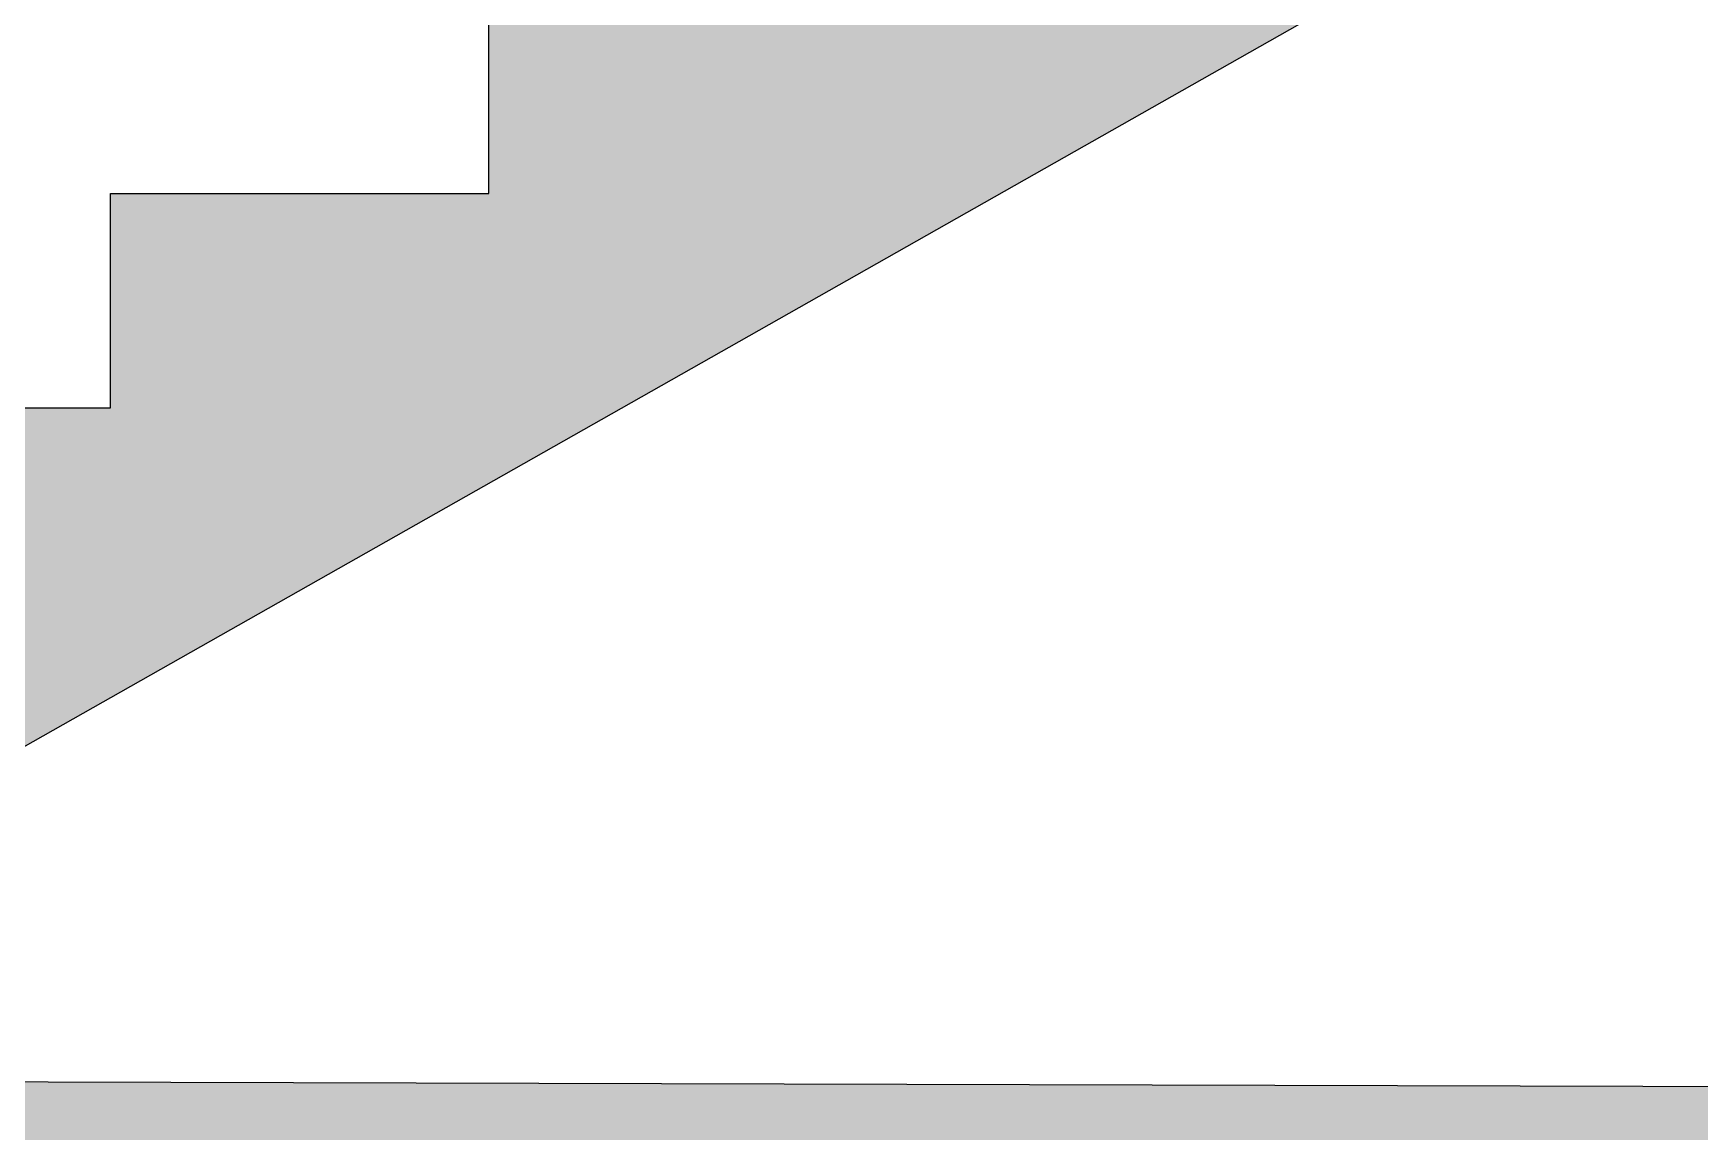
# Model space of a CAD drawing. Header units: inches. Extents: x 400392 to 401495, y 4543971 to 4544133.
# Drawn here: x 401418.004 to 401419.326, y 4544032.073 to 4544032.944 of the extents above; entities that cross this region are included whole.
import ezdxf

# ---------------------------------------------------------------- set-up
doc = ezdxf.new("R2010")
doc.units = ezdxf.units.IN
doc.header["$MEASUREMENT"] = 0
doc.layers.add('kesit prota', color=1, linetype='Continuous')
doc.layers.add('kesit tarama prota', color=252, linetype='Continuous')

msp = doc.modelspace()

# ---------------------------------------------------------------- hatches: boundary and pattern name
at = {"layer": 'kesit tarama prota'}
h = msp.add_hatch(color=256, dxfattribs=at)
h.dxf.hatch_style = 1
h.paths.add_polyline_path([(401417.5291, 4544032.1132), (401415.4006, 4544030.907), (401421.2612, 4544030.907), (401421.2612, 4544032.107), (401420.1655, 4544032.107), (401420.1655, 4544033.817), (401419.8655, 4544033.817), (401419.8655, 4544033.667), (401419.5655, 4544033.667), (401419.5655, 4544033.497), (401419.2655, 4544033.497), (401419.2655, 4544033.327), (401418.9655, 4544033.327), (401418.9655, 4544033.157), (401418.6655, 4544033.157), (401418.6655, 4544032.987), (401418.3655, 4544032.987), (401418.3655, 4544032.817), (401418.0655, 4544032.817), (401418.0655, 4544032.647), (401417.7655, 4544032.647), (401417.7655, 4544032.477), (401417.4655, 4544032.477), (401417.4655, 4544032.307), (401417.1655, 4544032.307), (401417.1655, 4544032.137), (401416.8655, 4544032.137), (401416.8655, 4544031.967), (401416.5655, 4544031.967), (401416.5655, 4544031.797), (401416.2655, 4544031.797), (401416.2655, 4544031.627), (401415.9655, 4544031.627), (401415.9655, 4544031.457), (401415.6655, 4544031.457), (401415.6655, 4544031.287), (401415.3655, 4544031.287), (401415.3655, 4544031.117), (401414.1655, 4544031.117), (401414.1655, 4544030.947), (401413.8655, 4544030.947), (401413.8655, 4544030.777), (401413.5655, 4544030.777), (401413.5655, 4544030.607), (401413.2655, 4544030.607), (401413.2655, 4544030.437), (401412.9655, 4544030.437), (401412.9655, 4544030.267), (401412.6655, 4544030.267), (401412.6655, 4544030.097), (401412.3655, 4544030.097), (401412.3655, 4544029.927), (401412.0655, 4544029.927), (401412.0655, 4544029.757), (401410.6055, 4544029.757), (401410.6055, 4544029.557), (401412.0055, 4544029.557), (401412.0055, 4544026.9462), (401412.6055, 4544026.9462), (401412.6055, 4544029.8331), (401414.5006, 4544030.907), (401415.4006, 4544030.907), (401417.5291, 4544032.1132), (401419.8655, 4544033.4371), (401419.8655, 4544032.107)])

# ---------------------------------------------------------------- linework, layer by layer
at = {"layer": 'kesit prota', "color": 1}
msp.add_lwpolyline([(401417.7655, 4544032.647), (401418.0655, 4544032.647), (401418.0655, 4544032.817), (401418.3655, 4544032.817), (401418.3655, 4544032.987), (401418.6655, 4544032.987), (401418.6655, 4544033.157), (401418.9655, 4544033.157), (401418.9655, 4544033.327), (401419.2655, 4544033.327), (401419.2655, 4544033.497), (401419.5655, 4544033.497), (401419.5655, 4544033.667), (401419.8655, 4544033.667), (401419.8655, 4544033.817), (401420.1655, 4544033.817), (401420.1655, 4544032.107), (401421.2629, 4544032.107)], dxfattribs=at)
msp.add_lwpolyline([(401417.5291, 4544032.1132), (401419.8655, 4544033.4371), (401419.8655, 4544032.107)], close=True, dxfattribs=at)

doc.saveas('drawing.dxf')
